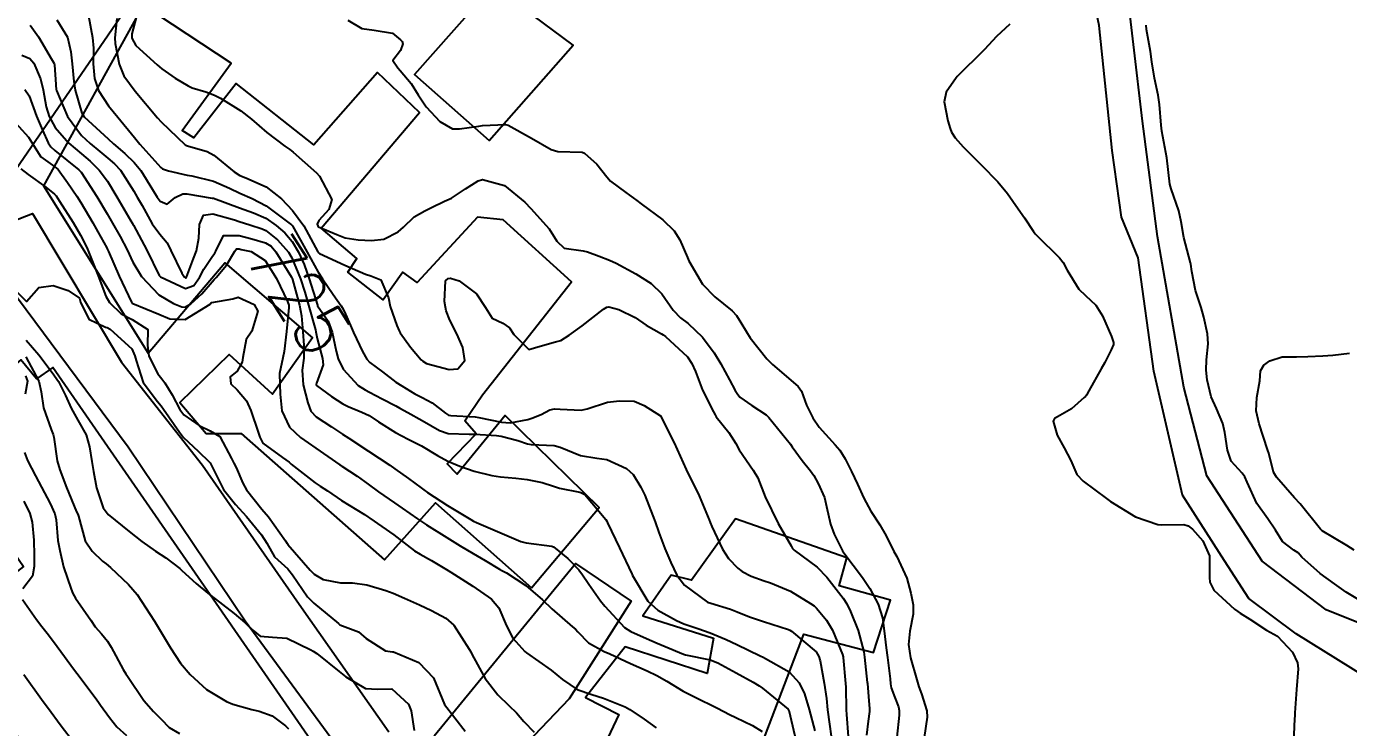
# Model space of a CAD drawing. Header units: metres. Extents: x 318500 to 325275, y 7408834 to 7428799.
# Drawn here: x 321413.4 to 321513.3, y 7415376.8 to 7415429.7 of the extents above; entities that cross this region are included whole.
import ezdxf
from ezdxf.enums import TextEntityAlignment as Align

# ---------------------------------------------------------------- set-up
doc = ezdxf.new("R2010")
doc.units = ezdxf.units.M
doc.header["$MEASUREMENT"] = 0
for name, color, linetype in [('Cotas', 45, 'Continuous'), ('Curvas de Nivel 1m', 11, 'Continuous'), ('Curvas de Nivel 5m', 15, 'Continuous'), ('Divisas', 45, 'Continuous'), ('Edificações', 30, 'Continuous'), ('Hidrografia', 140, 'Continuous'), ('Linha Férrea', 20, 'Continuous'), ('Vias Primárias', 230, 'Continuous')]:
    doc.layers.add(name, color=color, linetype=linetype)
doc.styles.add('Style-STANDARD', font='STANDARD.shx')

msp = doc.modelspace()

# ---------------------------------------------------------------- linework, layer by layer
at = {"layer": 'Curvas de Nivel 1m', "flags": 128}
for points, elevation in [([(321418.118, 7415430.481), (321418.438, 7415428.859), (321418.514, 7415428.042), (321418.491, 7415426.858), (321418.576, 7415425.764), (321418.885, 7415424.852), (321419.643, 7415423.695), (321420.351, 7415422.829), (321421.607, 7415421.3), (321422.015, 7415420.806), (321423.582, 7415419.034), (321423.723, 7415418.929), (321424.165, 7415418.781), (321425.576, 7415418.467), (321425.926, 7415418.404), (321427.569, 7415418.008), (321428.794, 7415417.485), (321429.556, 7415417.097), (321430.492, 7415416.696), (321431.542, 7415416.148), (321433.466, 7415414.706), (321433.52, 7415414.661), (321433.543, 7415414.627), (321434.654, 7415412.638), (321435.478, 7415411.14), (321435.815, 7415410.625), (321436.615, 7415409.45), (321437.223, 7415408.603), (321437.303, 7415408.467), (321437.436, 7415408.189), (321437.936, 7415407.103), (321438.144, 7415406.589), (321438.826, 7415405.151), (321439.159, 7415404.573), (321439.386, 7415404.321), (321440.333, 7415403.603), (321441.364, 7415402.837), (321441.795, 7415402.543), (321442.781, 7415401.956), (321443.352, 7415401.675), (321444.107, 7415401.268), (321445.098, 7415400.494), (321445.338, 7415400.353), (321445.503, 7415400.322), (321447.336, 7415400.212), (321447.628, 7415400.173), (321449.331, 7415399.814), (321449.999, 7415399.761), (321451.334, 7415400.026), (321451.63, 7415400.113), (321452.322, 7415400.4), (321452.983, 7415400.754), (321453.344, 7415400.824), (321453.765, 7415400.804), (321455.344, 7415400.727), (321455.818, 7415400.826), (321457.35, 7415401.318), (321458.247, 7415401.425), (321459.351, 7415401.388), (321460.128, 7415401.078), (321461.34, 7415400.28), (321462.381, 7415398.264), (321463.28, 7415396.25), (321464.281, 7415394.24), (321465.034, 7415392.431), (321465.105, 7415392.231), (321465.226, 7415391.931), (321466.032, 7415390.218), (321466.499, 7415389.517), (321467.186, 7415388.788), (321467.521, 7415388.531), (321468.198, 7415388.185), (321469.175, 7415387.837), (321469.662, 7415387.675), (321471.164, 7415387.055), (321472.695, 7415386.127), (321472.964, 7415385.938), (321473.146, 7415385.761), (321473.884, 7415384.856), (321474.346, 7415384.102), (321475.103, 7415382.259), (321475.144, 7415382.09), (321475.155, 7415382.034), (321475.334, 7415380.087), (321475.348, 7415379.807), (321475.379, 7415378.087), (321475.396, 7415377.736), (321475.537, 7415376.085)], 724), ([(321420.267, 7415430.297), (321420.11, 7415428.834), (321420.144, 7415428.393), (321420.452, 7415426.828), (321420.802, 7415425.954), (321421.66, 7415424.81), (321423.35, 7415422.793), (321423.625, 7415422.489), (321425.445, 7415420.762), (321425.532, 7415420.694), (321425.599, 7415420.667), (321427.101, 7415420.243), (321427.593, 7415419.982), (321429.127, 7415418.715), (321429.576, 7415418.432), (321430.028, 7415418.248), (321431.564, 7415417.582), (321432.705, 7415416.663), (321433.537, 7415415.802), (321434.398, 7415414.641), (321435.452, 7415412.679), (321435.476, 7415412.63), (321435.499, 7415412.596), (321435.583, 7415412.544), (321437.486, 7415411.66), (321439.072, 7415410.98), (321439.474, 7415410.851), (321440.211, 7415410.563), (321440.808, 7415409.198), (321440.921, 7415408.555), (321441.425, 7415407.099), (321441.595, 7415406.72), (321441.684, 7415406.546), (321442.453, 7415405.486), (321443.27, 7415404.522), (321443.388, 7415404.413), (321443.661, 7415404.241), (321445.379, 7415403.78), (321446.029, 7415403.835), (321446.563, 7415404.478), (321446.427, 7415405.458), (321445.97, 7415406.485), (321445.43, 7415407.523), (321445.167, 7415408.224), (321445.101, 7415408.495), (321445.021, 7415408.921), (321445.107, 7415410.495), (321445.317, 7415410.648), (321445.473, 7415410.674), (321446.128, 7415410.483), (321447.455, 7415409.499), (321448.117, 7415408.46), (321448.633, 7415407.653), (321449.428, 7415407.288), (321449.933, 7415406.941), (321450.273, 7415406.427), (321451.403, 7415405.287), (321452.264, 7415405.545), (321453.412, 7415405.881), (321453.814, 7415405.984), (321454.46, 7415406.374), (321455.427, 7415407.08), (321457.056, 7415408.336), (321457.287, 7415408.487), (321457.443, 7415408.51), (321458.204, 7415408.322), (321459.434, 7415407.713), (321460.26, 7415407.13), (321461.422, 7415406.479), (321461.549, 7415406.406), (321461.729, 7415406.275), (321463.397, 7415404.741), (321463.731, 7415404.247), (321463.991, 7415403.633), (321464.522, 7415402.238), (321465.344, 7415400.586), (321465.475, 7415400.362), (321465.568, 7415400.227), (321466.513, 7415399.022), (321467.049, 7415398.204), (321467.303, 7415397.725), (321468.357, 7415396.184), (321468.711, 7415395.615), (321469.26, 7415394.17), (321470.252, 7415392.16), (321471.213, 7415390.484), (321471.334, 7415390.271), (321471.453, 7415390.146), (321473.191, 7415388.858), (321473.913, 7415388.109), (321475.157, 7415386.525), (321475.435, 7415386.087), (321475.715, 7415385.514), (321476.283, 7415384.078), (321476.704, 7415382.476), (321476.765, 7415382.073), (321476.98, 7415380.162), (321476.987, 7415380.071), (321477.06, 7415379.088), (321477.145, 7415378.163), (321477.152, 7415378.068), (321477.153, 7415377.964), (321477.037, 7415377.23), (321476.909, 7415376.184)], 723), ([(321421.733, 7415430.367), (321421.39, 7415429.139), (321421.399, 7415428.815), (321421.702, 7415428.258), (321423.309, 7415426.794), (321423.677, 7415426.493), (321424.687, 7415425.792), (321425.664, 7415425.194), (321425.966, 7415425.058), (321426.995, 7415424.74), (321427.657, 7415424.507), (321428.1, 7415424.279), (321429.639, 7415423.325), (321430.453, 7415422.698), (321431.615, 7415421.679), (321432.958, 7415420.66), (321433.342, 7415420.399), (321433.595, 7415420.199), (321435.35, 7415418.632), (321435.576, 7415418.384), (321436.511, 7415416.616), (321436.283, 7415415.875), (321435.526, 7415415.043), (321435.396, 7415414.757), (321435.462, 7415414.631), (321435.519, 7415414.572), (321436.892, 7415413.987), (321437.511, 7415413.741), (321438.498, 7415413.574), (321439.51, 7415413.524), (321440.437, 7415413.634), (321441.516, 7415414.178), (321441.926, 7415414.544), (321442.74, 7415415.323), (321443.539, 7415415.78), (321444.041, 7415416.014), (321445.028, 7415416.498), (321445.394, 7415416.651), (321445.554, 7415416.728), (321446.611, 7415417.433), (321447.574, 7415418.041), (321447.906, 7415418.134), (321449.569, 7415417.687), (321451.088, 7415416.417), (321451.543, 7415415.939), (321452.932, 7415414.396), (321453.511, 7415413.473), (321454.076, 7415412.952), (321455.504, 7415412.748), (321455.824, 7415412.676), (321456.709, 7415412.342), (321457.496, 7415412.054), (321457.996, 7415411.821), (321459.48, 7415410.999), (321460.64, 7415410.292), (321461.458, 7415409.502), (321462.32, 7415408.267), (321462.866, 7415407.69), (321463.43, 7415407.264), (321464.536, 7415406.239), (321465.402, 7415405.059), (321465.905, 7415404.222), (321466.57, 7415403.014), (321466.999, 7415402.205), (321467.133, 7415401.978), (321467.355, 7415401.71), (321468.245, 7415401.083), (321469.342, 7415400.365), (321469.542, 7415400.168), (321470.522, 7415398.958), (321471.17, 7415398.151), (321471.307, 7415397.956), (321472.063, 7415396.91), (321472.69, 7415396.129), (321472.938, 7415395.778), (321473.276, 7415395.172), (321473.748, 7415394.113), (321473.907, 7415393.453), (321474.196, 7415392.106), (321474.479, 7415391.357), (321475.115, 7415390.091), (321475.208, 7415389.942), (321476.615, 7415388.076), (321477.168, 7415387.246), (321477.809, 7415386.06), (321478.129, 7415385.044), (321478.247, 7415384.053), (321478.392, 7415382.77), (321478.494, 7415382.049), (321478.696, 7415380.425), (321478.735, 7415380.045), (321478.79, 7415379.767), (321479.06, 7415379.026), (321479.335, 7415378.318), (321479.398, 7415378.035), (321479.39, 7415377.689), (321479.222, 7415376.037)], 722), ([(321413.723, 7415429.784), (321414.36, 7415428.91), (321415.305, 7415427.276), (321415.537, 7415426.892), (321415.57, 7415426.783), (321415.664, 7415425.312), (321415.692, 7415424.89), (321415.702, 7415424.847), (321416.542, 7415422.881), (321417.609, 7415421.463), (321418.252, 7415420.86), (321418.986, 7415420.241), (321419.589, 7415419.746), (321420.08, 7415419.327), (321420.535, 7415418.826), (321421.557, 7415417.252), (321421.817, 7415416.807), (321422.185, 7415416.159), (321422.949, 7415414.796), (321423.512, 7415414.001), (321424.064, 7415413.34), (321424.358, 7415412.777), (321425.172, 7415411.067), (321425.375, 7415410.761), (321425.469, 7415410.706), (321425.51, 7415410.719), (321425.533, 7415410.759), (321426.074, 7415412.169), (321426.291, 7415412.748), (321426.461, 7415413.697), (321426.519, 7415414.745), (321426.819, 7415415.452), (321427.532, 7415415.53), (321429.149, 7415415.09), (321429.524, 7415414.969), (321430.316, 7415414.698), (321431.243, 7415414.41), (321431.516, 7415414.282), (321432.422, 7415413.579), (321433.243, 7415412.654), (321433.494, 7415412.225), (321434.146, 7415410.643), (321434.476, 7415409.618), (321434.753, 7415408.637), (321435.282, 7415406.771), (321435.316, 7415406.631), (321435.413, 7415406.133), (321435.808, 7415404.624), (321435.87, 7415404.135), (321435.362, 7415402.759), (321435.328, 7415402.663), (321435.332, 7415402.63), (321435.359, 7415402.579), (321436.489, 7415401.751), (321437.346, 7415401.188), (321437.741, 7415400.991), (321438.787, 7415400.578), (321439.336, 7415400.321), (321440.051, 7415399.841), (321441.317, 7415399.034), (321442.293, 7415398.535), (321443.303, 7415398.028), (321444.508, 7415397.286), (321445.286, 7415396.861), (321446.183, 7415396.481), (321447.276, 7415396.115), (321448.612, 7415395.789), (321449.273, 7415395.693), (321450.421, 7415395.572), (321451.271, 7415395.472), (321452.4, 7415395.267), (321453.266, 7415394.976), (321453.71, 7415394.829), (321455.262, 7415394.518), (321455.391, 7415394.488), (321455.637, 7415394.354), (321457.232, 7415392.47), (321457.301, 7415392.329), (321457.356, 7415392.201), (321458.241, 7415390.32), (321459.181, 7415388.371), (321459.201, 7415388.331), (321459.211, 7415388.31), (321459.241, 7415388.247), (321460.398, 7415386.291), (321461.14, 7415385.608), (321462.554, 7415384.833), (321463.125, 7415384.585), (321464.165, 7415384.24), (321465.117, 7415383.919), (321466.312, 7415383.406), (321467.112, 7415383.024), (321468.876, 7415382.173), (321469.098, 7415382.063), (321469.295, 7415381.97), (321471.082, 7415380.967), (321471.834, 7415380.139), (321472.233, 7415379.304), (321472.576, 7415378.127), (321473.026, 7415376.508)], 726), ([(321437.734, 7415430.172), (321438.775, 7415429.533), (321439.723, 7415429.404), (321441.105, 7415429.171), (321441.712, 7415428.686), (321441.833, 7415428.548), (321441.88, 7415428.375), (321441.7, 7415427.883), (321441.116, 7415427.128), (321441.508, 7415426.552), (321441.678, 7415426.357), (321442.503, 7415425.372), (321443.027, 7415424.529), (321443.646, 7415423.619), (321444.665, 7415422.504), (321445.622, 7415421.967), (321446.155, 7415421.951), (321447.625, 7415422.166), (321447.892, 7415422.2), (321449.628, 7415422.274), (321449.832, 7415422.232), (321451.613, 7415421.255), (321453.093, 7415420.395), (321453.598, 7415420.235), (321455.428, 7415420.192), (321455.598, 7415420.133), (321456.536, 7415419.293), (321457.3, 7415418.334), (321457.575, 7415418.009), (321458.728, 7415417.153), (321459.554, 7415416.557), (321459.902, 7415416.305), (321461.532, 7415415.08), (321462.374, 7415414.267), (321462.822, 7415413.569), (321463.384, 7415412.252), (321463.496, 7415411.998), (321464.527, 7415410.239), (321465.456, 7415409.267), (321466.768, 7415408.21), (321467.091, 7415407.86), (321467.431, 7415407.332), (321467.86, 7415406.629), (321468.134, 7415406.189), (321469.396, 7415404.592), (321469.817, 7415404.166), (321471.377, 7415402.829), (321471.743, 7415402.514), (321471.998, 7415402.141), (321472.39, 7415401.099), (321472.855, 7415400.127), (321473.33, 7415399.432), (321474.556, 7415398.101), (321474.899, 7415397.69), (321475.3, 7415397.042), (321475.792, 7415396.085), (321476.228, 7415395.128), (321476.711, 7415394.075), (321477.245, 7415393.1), (321477.935, 7415392.059), (321478.4, 7415391.231), (321478.994, 7415390.043), (321479.204, 7415389.67), (321479.967, 7415388.028), (321480.277, 7415386.909), (321480.45, 7415386.021), (321480.436, 7415385.314), (321480.188, 7415384.024), (321480.103, 7415383.037), (321480.25, 7415382.023), (321480.725, 7415380.366), (321480.825, 7415380.014), (321480.879, 7415379.824), (321481.063, 7415379.298), (321481.472, 7415378.006), (321481.499, 7415377.55), (321481.284, 7415376.007)], 721), ([(321413.09, 7415427.528), (321413.685, 7415427.265), (321413.994, 7415426.915), (321414.505, 7415425.744), (321414.69, 7415424.905), (321414.928, 7415423.614), (321415.16, 7415422.897), (321415.618, 7415422.067), (321416.654, 7415420.879), (321417.592, 7415420.062), (321418.249, 7415419.523), (321418.937, 7415418.85), (321419.567, 7415418.001), (321420.281, 7415416.829), (321421.333, 7415415.002), (321421.444, 7415414.811), (321421.471, 7415414.762), (321421.519, 7415414.677), (321422.534, 7415412.8), (321423.471, 7415410.889), (321423.567, 7415410.789), (321425.457, 7415409.914), (321426.085, 7415410.126), (321426.515, 7415410.744), (321426.844, 7415411.375), (321427.494, 7415412.345), (321427.666, 7415412.56), (321427.738, 7415412.728), (321428.335, 7415413.899), (321429.512, 7415413.911), (321430.47, 7415413.656), (321431.507, 7415413.359), (321431.927, 7415413.096), (321432.28, 7415412.668), (321433.472, 7415410.752), (321433.521, 7415410.649), (321433.542, 7415410.576), (321434.071, 7415408.644), (321434.229, 7415407.845), (321434.323, 7415406.641), (321434.411, 7415405.634), (321434.405, 7415404.64), (321434.279, 7415403.739), (321434.342, 7415402.64), (321434.713, 7415401.27), (321434.939, 7415400.634), (321435.334, 7415400.225), (321436.482, 7415399.453), (321437.315, 7415398.904), (321437.796, 7415398.593), (321439.296, 7415397.613), (321440.902, 7415396.554), (321441.277, 7415396.295), (321442.301, 7415395.566), (321443.263, 7415394.863), (321443.46, 7415394.715), (321443.741, 7415394.513), (321445.245, 7415393.514), (321447.011, 7415392.472), (321447.228, 7415392.35), (321447.453, 7415392.241), (321449.216, 7415391.483), (321450.809, 7415390.813), (321451.204, 7415390.696), (321453.145, 7415390.446), (321453.201, 7415390.428), (321453.269, 7415390.389), (321454.341, 7415389.522), (321455.183, 7415388.657), (321455.317, 7415388.493), (321455.416, 7415388.356), (321455.944, 7415387.572), (321456.815, 7415386.335), (321457.144, 7415385.913), (321458.628, 7415384.315), (321459.117, 7415384.001), (321460.298, 7415383.478), (321461.108, 7415383.124), (321461.702, 7415382.867), (321463.1, 7415382.295), (321463.242, 7415382.249), (321465.094, 7415381.862), (321465.678, 7415381.635), (321467.08, 7415380.895), (321468.35, 7415380.181), (321468.801, 7415379.908), (321469.066, 7415379.721), (321470.997, 7415378.151), (321471.049, 7415378.065), (321471.494, 7415376.143)], 727), ([(321413.324, 7415424.925), (321413.653, 7415424.447), (321414.207, 7415422.911), (321414.65, 7415421.869), (321415.092, 7415420.898), (321415.294, 7415420.591), (321415.594, 7415420.33), (321417.41, 7415418.872), (321417.577, 7415418.682), (321418.746, 7415416.852), (321419.531, 7415415.543), (321419.94, 7415414.834), (321420.51, 7415413.825), (321421.049, 7415412.817), (321421.486, 7415411.889), (321422.131, 7415410.803), (321423.45, 7415409.436), (321424.548, 7415408.773), (321425.187, 7415408.513), (321425.437, 7415408.502), (321425.865, 7415408.754), (321426.684, 7415409.509), (321427.465, 7415410.406), (321427.621, 7415410.575), (321427.774, 7415410.727), (321428.546, 7415411.657), (321429.187, 7415412.713), (321429.322, 7415412.892), (321429.502, 7415412.893), (321429.653, 7415412.859), (321430.412, 7415412.696), (321431.49, 7415412.02), (321432.341, 7415410.667), (321433.17, 7415408.928), (321433.259, 7415408.653), (321433.26, 7415408.474), (321433.098, 7415406.655), (321432.916, 7415405.138), (321432.803, 7415404.659), (321432.558, 7415403.477), (321432.594, 7415402.661), (321432.62, 7415401.929), (321432.735, 7415400.659), (321433.322, 7415399.423), (321434.155, 7415398.642), (321435.298, 7415397.852), (321437.13, 7415396.602), (321437.217, 7415396.539), (321437.279, 7415396.502), (321438.423, 7415395.734), (321439.266, 7415395.125), (321440.044, 7415394.562), (321441.248, 7415393.722), (321442.98, 7415392.524), (321443.228, 7415392.356), (321443.664, 7415392.073), (321445.209, 7415391.095), (321446.21, 7415390.48), (321447.194, 7415389.907), (321448.109, 7415389.376), (321449.183, 7415388.726), (321449.369, 7415388.624), (321449.722, 7415388.432), (321451.166, 7415387.487), (321452.433, 7415386.397), (321453.14, 7415385.71), (321454.7, 7415384.366), (321454.934, 7415384.179), (321455.116, 7415383.976), (321455.92, 7415383.16), (321457.102, 7415382.509), (321457.518, 7415382.326), (321459.089, 7415381.587), (321460.339, 7415381.033), (321461.076, 7415380.685), (321461.818, 7415380.269), (321463.059, 7415379.505), (321464.515, 7415378.768), (321465.045, 7415378.534), (321465.248, 7415378.432), (321465.647, 7415378.221), (321466.574, 7415377.738), (321467.04, 7415377.515), (321468.31, 7415376.901), (321469.024, 7415376.46)], 728), ([(321412.123, 7415422.943), (321413.606, 7415421.33), (321413.835, 7415420.916), (321414.527, 7415419.844), (321415.582, 7415419.084), (321415.825, 7415418.888), (321416.544, 7415417.901), (321417.237, 7415416.873), (321417.543, 7415416.399), (321418.464, 7415414.856), (321418.84, 7415414.177), (321419.501, 7415412.973), (321419.549, 7415412.888), (321419.573, 7415412.839), (321419.637, 7415412.699), (321420.448, 7415410.825), (321421.368, 7415408.884), (321421.408, 7415408.81), (321421.424, 7415408.794), (321421.44, 7415408.785), (321421.476, 7415408.773), (321423.432, 7415407.976), (321424.271, 7415407.62), (321425.428, 7415407.556), (321427.311, 7415408.732), (321427.378, 7415408.794), (321427.442, 7415408.835), (321429.042, 7415409.118), (321429.448, 7415409.239), (321430.659, 7415408.692), (321430.934, 7415408.186), (321430.463, 7415406.694), (321430.049, 7415406.062), (321429.778, 7415404.704), (321429.745, 7415404.344), (321429.374, 7415403.671), (321428.842, 7415403.241), (321428.879, 7415402.715), (321429.355, 7415402.243), (321430.065, 7415401.417), (321430.402, 7415400.694), (321430.956, 7415399.045), (321431.081, 7415398.683), (321431.303, 7415398.222), (321432.793, 7415397.152), (321433.282, 7415396.785), (321433.45, 7415396.648), (321435.266, 7415395.24), (321435.627, 7415394.988), (321436.178, 7415394.616), (321437.249, 7415393.899), (321438.972, 7415392.836), (321439.231, 7415392.669), (321439.377, 7415392.569), (321441.211, 7415391.305), (321442.209, 7415390.535), (321442.762, 7415390.093), (321443.193, 7415389.846), (321444.054, 7415389.373), (321445.182, 7415388.699), (321445.516, 7415388.487), (321447.164, 7415387.421), (321448.586, 7415386.448), (321449.14, 7415385.799), (321449.715, 7415384.431), (321450.19, 7415383.503), (321451.101, 7415382.506), (321451.229, 7415382.409), (321453.08, 7415381.08), (321453.956, 7415380.377), (321455.059, 7415379.636), (321456.155, 7415379.242), (321457.05, 7415378.981), (321458.681, 7415378.314), (321459.038, 7415378.119), (321460.117, 7415377.38), (321461.025, 7415376.738)], 729), ([(321411.469, 7415410.858), (321413.44, 7415408.92), (321414.378, 7415409.985), (321415.458, 7415410.118), (321416.584, 7415409.748), (321417.445, 7415409.178), (321417.534, 7415408.869), (321418.164, 7415407.596), (321419.422, 7415406.997), (321419.538, 7415406.955), (321419.769, 7415406.835), (321421.398, 7415405.337), (321421.638, 7415404.808), (321421.73, 7415404.461), (321422.248, 7415402.801), (321423.346, 7415401.379), (321423.613, 7415401.056), (321423.802, 7415400.783), (321425.012, 7415399.067), (321425.222, 7415398.761), (321425.308, 7415398.656), (321426.404, 7415397.632), (321427.281, 7415396.791), (321427.325, 7415396.73), (321427.363, 7415396.645), (321428.329, 7415394.719), (321429.243, 7415393.592), (321430.056, 7415392.698), (321431.21, 7415391.314), (321431.605, 7415390.674), (321432.177, 7415389.653), (321433.181, 7415388.737), (321433.271, 7415388.649), (321433.535, 7415388.286), (321434.689, 7415386.635), (321435.143, 7415386.153), (321437.01, 7415384.602), (321437.069, 7415384.55), (321437.119, 7415384.522), (321438.521, 7415383.986), (321439.109, 7415383.489), (321440.565, 7415382.555), (321441.099, 7415382.479), (321441.183, 7415382.464), (321443.087, 7415381.662), (321444.209, 7415380.503), (321445.04, 7415378.49), (321446.583, 7415376.474)], 731), ([(321413.406, 7415405.993), (321414.364, 7415404.905), (321415.37, 7415403.572), (321415.853, 7415402.885), (321416.402, 7415401.827), (321416.812, 7415400.875), (321417.326, 7415399.961), (321417.939, 7415398.861), (321418.212, 7415397.941), (321418.392, 7415396.853), (321418.508, 7415396.087), (321418.739, 7415394.848), (321419.238, 7415393.353), (321419.616, 7415392.834), (321421.211, 7415391.57), (321422.162, 7415390.8), (321423.193, 7415390.062), (321423.976, 7415389.566), (321425.019, 7415388.762), (321425.178, 7415388.617), (321426.264, 7415387.644), (321427.152, 7415386.894), (321427.361, 7415386.728), (321429.13, 7415385.364), (321429.948, 7415384.698), (321430.541, 7415384.116), (321431.11, 7415383.665), (321432.02, 7415383.577), (321433.109, 7415383.503), (321434.927, 7415382.632), (321435.099, 7415382.535), (321435.37, 7415382.352), (321437.076, 7415380.989), (321437.564, 7415380.593), (321439.057, 7415379.697), (321439.96, 7415379.657), (321441.057, 7415379.673), (321442.3, 7415378.531), (321442.516, 7415378.009), (321442.728, 7415376.524)], 732), ([(321413.387, 7415404.739), (321414.369, 7415402.905), (321414.539, 7415402.09), (321414.718, 7415400.899), (321415.316, 7415399.261), (321415.463, 7415398.888), (321415.518, 7415398.676), (321415.768, 7415396.885), (321415.952, 7415396.204), (321416.468, 7415394.878), (321417.233, 7415393.051), (321417.317, 7415392.869), (321417.372, 7415392.723), (321417.871, 7415390.86), (321418.407, 7415390.067), (321419.185, 7415389.329), (321419.455, 7415389.108), (321419.799, 7415388.831), (321421.161, 7415387.562), (321421.812, 7415386.803), (321423.12, 7415384.79), (321423.869, 7415383.54), (321424.329, 7415382.772), (321425.083, 7415381.618), (321425.808, 7415380.749), (321427.053, 7415379.627), (321428.544, 7415378.715), (321429.038, 7415378.534), (321430.475, 7415378.129), (321431.033, 7415377.996), (321432, 7415377.636), (321433.022, 7415376.892), (321433.246, 7415376.648)], 733), ([(321513.775, 7415390.141), (321513.219, 7415390.508), (321511.357, 7415391.609), (321511.232, 7415391.732), (321509.687, 7415393.634), (321509.267, 7415394.103), (321507.888, 7415395.661), (321507.679, 7415396.049), (321507.308, 7415397.477), (321507.255, 7415397.671), (321507.229, 7415397.753), (321506.599, 7415399.677), (321506.356, 7415400.679), (321506.404, 7415401.68), (321506.645, 7415402.94), (321506.688, 7415403.681), (321506.947, 7415404.127), (321507.402, 7415404.451), (321508.326, 7415404.737), (321509.407, 7415404.747), (321510.269, 7415404.77), (321511.408, 7415404.817), (321512.153, 7415404.865), (321513.411, 7415405.01)], 721), ([(321413.366, 7415403.316), (321413.521, 7415402.918), (321413.35, 7415401.93)], 734), ([(321413.289, 7415397.53), (321413.523, 7415396.916), (321414.125, 7415395.763), (321414.585, 7415394.9), (321415.242, 7415393.678), (321415.59, 7415392.886), (321415.676, 7415392.433), (321415.82, 7415390.884), (321415.952, 7415390.123), (321416.247, 7415388.879), (321416.815, 7415387.214), (321416.955, 7415386.872), (321417.145, 7415386.536), (321418.294, 7415384.852), (321418.639, 7415384.371), (321419.11, 7415383.821), (321419.553, 7415383.282), (321419.832, 7415382.829), (321420.751, 7415381.139), (321420.948, 7415380.812), (321421.067, 7415380.63), (321422.318, 7415378.797), (321423.032, 7415377.971), (321423.622, 7415377.377), (321424.233, 7415376.772), (321425.013, 7415376.3)], 734), ([(321413.232, 7415380.753), (321414.587, 7415378.897), (321414.777, 7415378.633), (321415.034, 7415378.285), (321416.072, 7415376.879), (321417.002, 7415375.686)], 736)]:
    msp.add_lwpolyline(points, dxfattribs=dict(at, elevation=elevation))
at = {"layer": 'Curvas de Nivel 5m', "flags": 128}
for points, elevation in [([(321415.73, 7415430.194), (321416.545, 7415428.882), (321416.794, 7415427.779), (321416.883, 7415426.878), (321417.018, 7415425.525), (321417.116, 7415424.875), (321417.634, 7415423.151), (321417.805, 7415422.867), (321419.605, 7415421.196), (321420.019, 7415420.834), (321420.873, 7415420.101), (321421.586, 7415419.419), (321422.084, 7415418.805), (321422.968, 7415417.387), (321423.309, 7415416.792), (321423.546, 7415416.493), (321424.063, 7415416.262), (321424.676, 7415416.773), (321425.265, 7415417.054), (321425.554, 7415417.051), (321427.468, 7415416.731), (321427.55, 7415416.716), (321427.566, 7415416.714), (321429.539, 7415415.988), (321430.607, 7415415.621), (321431.528, 7415415.211), (321432.32, 7415414.668), (321432.964, 7415414.108), (321433.508, 7415413.463), (321433.995, 7415412.645), (321434.417, 7415411.709), (321434.814, 7415410.637), (321435.424, 7415408.647), (321435.426, 7415408.63), (321435.44, 7415408.602), (321436.237, 7415407.427), (321436.547, 7415406.613), (321436.832, 7415405.175), (321436.983, 7415404.606), (321437.378, 7415403.803), (321438.517, 7415402.583), (321439.024, 7415402.242), (321439.355, 7415402.076), (321440.331, 7415401.579), (321441.345, 7415401.042), (321441.662, 7415400.864), (321442.246, 7415400.536), (321443.331, 7415399.928), (321444.647, 7415399.173), (321445.317, 7415398.945), (321446.895, 7415398.895), (321447.316, 7415398.897), (321448.957, 7415398.804), (321449.315, 7415398.75), (321450.561, 7415398.421), (321451.307, 7415398.18), (321451.586, 7415398.127), (321453.305, 7415398.052), (321453.767, 7415397.919), (321455.294, 7415397.296), (321456.544, 7415397.089), (321457.29, 7415396.994), (321458.794, 7415396.315), (321459.276, 7415395.864), (321459.876, 7415394.911), (321460.175, 7415394.296), (321460.783, 7415392.74), (321460.944, 7415392.284), (321461.218, 7415391.481), (321461.686, 7415390.273), (321462.142, 7415389.218), (321462.594, 7415388.259), (321463.169, 7415387.511), (321464.894, 7415386.233), (321465.149, 7415386.135), (321466.63, 7415385.695), (321467.143, 7415385.492), (321468.069, 7415385.115), (321469.136, 7415384.763), (321471.031, 7415384.151), (321471.129, 7415384.105), (321471.249, 7415384.028), (321473.105, 7415382.477), (321473.328, 7415382.117), (321473.411, 7415381.8), (321473.709, 7415380.11), (321473.893, 7415378.942), (321473.981, 7415378.106), (321474.124, 7415377.013), (321474.248, 7415376.102)], 725), ([(321487.739, 7415429.871), (321486.747, 7415428.927), (321485.835, 7415427.959), (321485.776, 7415427.892), (321485.709, 7415427.832), (321483.833, 7415425.988), (321483.765, 7415425.913), (321483.687, 7415425.813), (321482.947, 7415424.725), (321482.775, 7415424.003), (321483.07, 7415422.567), (321483.236, 7415421.996), (321483.344, 7415421.711), (321483.623, 7415421.275), (321484.226, 7415420.591), (321484.84, 7415419.972), (321485.599, 7415419.223), (321486.842, 7415417.947), (321487.567, 7415417.068), (321488.383, 7415415.928), (321488.855, 7415415.233), (321489.533, 7415414.219), (321489.663, 7415414.04), (321489.784, 7415413.906), (321491.505, 7415412.213), (321491.767, 7415411.877), (321492.089, 7415411.276), (321492.962, 7415409.865), (321493.465, 7415409.384), (321494.255, 7415408.645), (321494.761, 7415407.84), (321495.427, 7415406.269), (321495.574, 7415405.828), (321495.577, 7415405.668), (321495.412, 7415405.276), (321494.922, 7415404.31), (321494.649, 7415403.837), (321493.712, 7415402.185), (321493.549, 7415401.848), (321493.467, 7415401.751), (321493.367, 7415401.663), (321492.399, 7415400.819), (321491.345, 7415400.225), (321491.128, 7415400.098), (321491.024, 7415399.885), (321491.324, 7415398.833), (321491.859, 7415397.872), (321492.347, 7415396.91), (321492.813, 7415395.857), (321493.282, 7415395.349), (321495.046, 7415394.049), (321495.261, 7415393.893), (321495.345, 7415393.829), (321497.243, 7415392.675), (321498.922, 7415392.087), (321499.234, 7415392.057), (321500.891, 7415392.097), (321501.234, 7415391.996), (321501.545, 7415391.745), (321502.331, 7415390.843), (321502.839, 7415389.726), (321502.83, 7415388.081), (321502.856, 7415387.725), (321503.171, 7415387.136), (321504.727, 7415385.696), (321504.97, 7415385.514), (321505.147, 7415385.398), (321505.878, 7415384.947), (321507.134, 7415384.108), (321507.419, 7415383.951), (321507.971, 7415383.657), (321509.112, 7415382.44), (321509.475, 7415381.634), (321509.527, 7415381.2), (321509.415, 7415379.635), (321509.295, 7415377.879), (321509.276, 7415377.637), (321509.263, 7415377.42), (321509.175, 7415375.638)], 720), ([(321514.665, 7415386.06), (321513.171, 7415386.988), (321512.273, 7415387.599), (321511.192, 7415388.395), (321509.826, 7415389.631), (321509.529, 7415389.951), (321509.215, 7415390.158), (321508.365, 7415390.797), (321507.825, 7415391.661), (321507.243, 7415392.524), (321506.416, 7415393.678), (321505.694, 7415395.276), (321505.518, 7415395.688), (321505.293, 7415395.968), (321504.478, 7415396.878), (321504.203, 7415397.707), (321504.005, 7415399.035), (321503.846, 7415399.712), (321503.357, 7415400.838), (321502.954, 7415401.726), (321502.651, 7415402.999), (321502.591, 7415403.732), (321502.614, 7415404.52), (321502.734, 7415405.73), (321502.676, 7415406.486), (321502.406, 7415407.736), (321502.199, 7415408.48), (321501.788, 7415409.745), (321501.491, 7415411.181), (321501.424, 7415411.751), (321501.402, 7415411.851), (321500.904, 7415413.759), (321500.705, 7415414.926), (321500.515, 7415415.766), (321499.929, 7415417.42), (321499.836, 7415417.776), (321499.61, 7415419.78), (321499.246, 7415421.784), (321499.195, 7415422.226), (321499.069, 7415423.786), (321498.947, 7415424.511), (321498.684, 7415425.79), (321498.489, 7415427.005), (321498.376, 7415427.793), (321498.068, 7415429.463), (321498.04, 7415429.797)], 720), ([(321413.003, 7415418.929), (321413.574, 7415418.52), (321414.9, 7415417.559), (321415.552, 7415417.035), (321415.673, 7415416.889), (321415.937, 7415416.493), (321416.957, 7415414.876), (321417.511, 7415413.929), (321417.878, 7415413.239), (321418.057, 7415412.862), (321418.462, 7415411.878), (321418.855, 7415410.849), (321419.447, 7415409.325), (321419.715, 7415408.836), (321420.59, 7415407.981), (321421.427, 7415407.554), (321422.604, 7415406.798), (321422.577, 7415405.623), (321422.68, 7415404.797), (321423.37, 7415403.453), (321423.657, 7415403.078), (321423.886, 7415402.782), (321424.462, 7415401.885), (321425.033, 7415400.765), (321425.334, 7415400.365), (321426.493, 7415399.572), (321427.317, 7415399.166), (321428.057, 7415398.723), (321428.927, 7415397.072), (321429.111, 7415396.712), (321429.277, 7415396.39), (321429.782, 7415395.219), (321430.071, 7415394.698), (321431.238, 7415393.243), (321431.719, 7415392.673), (321433.013, 7415390.843), (321433.147, 7415390.651), (321433.17, 7415390.621), (321433.199, 7415390.585), (321434.868, 7415388.633), (321435.175, 7415388.329), (321435.856, 7415387.933), (321437.166, 7415387.688), (321438.081, 7415387.671), (321439.164, 7415387.532), (321440.604, 7415387.11), (321441.155, 7415386.911), (321442.007, 7415386.537), (321443.142, 7415386.016), (321444.048, 7415385.594), (321445.128, 7415385.005), (321445.732, 7415384.484), (321446.892, 7415382.682), (321447.013, 7415382.471), (321447.097, 7415382.296), (321448.102, 7415380.455), (321449.052, 7415379.234), (321449.894, 7415378.427), (321450.482, 7415377.866), (321451.028, 7415377.217), (321451.809, 7415376.402)], 730), ([(321413.244, 7415393.86), (321413.702, 7415392.913), (321413.87, 7415392.261), (321413.998, 7415390.908), (321414.017, 7415389.737), (321414.017, 7415388.907), (321413.89, 7415388.188), (321413.154, 7415387.219)], 735), ([(321413.143, 7415386.434), (321414.188, 7415384.904), (321414.607, 7415384.39), (321415.109, 7415383.767), (321415.765, 7415382.883), (321417.073, 7415381.095), (321417.237, 7415380.867), (321417.792, 7415380.126), (321418.748, 7415378.844), (321418.872, 7415378.676), (321419.036, 7415378.45), (321419.714, 7415377.517), (321420.27, 7415376.821), (321421.01, 7415376.154)], 735)]:
    msp.add_lwpolyline(points, dxfattribs=dict(at, elevation=elevation))
at = {"layer": 'Divisas'}
msp.add_lwpolyline([(321450.898, 7415494.308), (321444.644, 7415475.638), (321438.778, 7415464.855), (321433.567, 7415457.172), (321435.757, 7415455.686), (321421.643, 7415432.034), (321409.707, 7415414.65), (321409.515, 7415413.531), (321403.832, 7415405.604), (321387.836, 7415387.827), (321368.589, 7415367.934), (321352.251, 7415354.067), (321353.239, 7415352.903), (321330.358, 7415337.524), (321313.473, 7415322.921), (321299.764, 7415313.806), (321291.663, 7415307.059), (321276.023, 7415295.027)], dxfattribs=at)
at = {"layer": 'Edificações'}
for points in [[(321448.7, 7415432.779), (321442.768, 7415426.048), (321448.401, 7415421.083), (321454.743, 7415428.279)], [(321451.595, 7415387.313), (321456.711, 7415393.375), (321449.601, 7415400.303), (321445.999, 7415395.897), (321445.219, 7415396.676), (321447.43, 7415398.928), (321446.563, 7415399.924), (321447.907, 7415401.872), (321454.625, 7415410.415), (321449.466, 7415415.092), (321447.514, 7415415.286), (321442.961, 7415410.35), (321441.878, 7415411.129), (321440.404, 7415409.051), (321437.716, 7415411.129), (321438.409, 7415412.169), (321435.717, 7415414.468), (321443.135, 7415423.187), (321439.97, 7415426.218), (321435.152, 7415420.752), (321429.299, 7415425.385), (321426.081, 7415421.272), (321425.214, 7415421.835), (321428.901, 7415426.922), (321422.258, 7415431.296), (321414.728, 7415417.664), (321422.631, 7415405.03), (321428.434, 7415411.832), (321435.065, 7415406.171), (321432.038, 7415401.933), (321428.764, 7415404.929), (321425.022, 7415401.301), (321427.03, 7415398.965), (321429.675, 7415398.948), (321440.495, 7415389.429), (321444.347, 7415393.716)], [(321417.685, 7415352.772), (321419.998, 7415354.705), (321422.041, 7415352.718), (321427.312, 7415360.196), (321425.43, 7415362.354), (321430.438, 7415365.956), (321435.439, 7415369.608), (321435.009, 7415371.112), (321436.945, 7415372.884), (321415.424, 7415403.931), (321414.188, 7415403.072), (321413.005, 7415404.522), (321410.477, 7415402.373), (321411.23, 7415400.708), (321409.133, 7415399.742), (321407.251, 7415402.159), (321405.251, 7415400.495), (321413.219, 7415388.922), (321407.035, 7415384.142), (321416.825, 7415370.426), (321408.915, 7415364.88)]]:
    msp.add_lwpolyline(points, close=True, dxfattribs=at)
msp.add_lwpolyline([(321468.323, 7415373.712), (321472.185, 7415383.809), (321477.447, 7415382.427), (321478.742, 7415386.386), (321474.858, 7415387.468), (321475.443, 7415389.565), (321475.443, 7415389.565), (321467.008, 7415392.516), (321463.693, 7415387.875), (321462.153, 7415388.253), (321460.029, 7415385.196), (321465.358, 7415383.506), (321464.878, 7415380.825), (321458.691, 7415382.843), (321455.685, 7415379.034), (321458.206, 7415377.738), (321456.944, 7415375.065)], dxfattribs=at)
at = {"layer": 'Hidrografia'}
for points in [[(321515.583, 7415379.979), (321509.392, 7415383.828), (321505.802, 7415386.503), (321503.98, 7415389.344), (321500.807, 7415394.296), (321498.638, 7415403.658), (321497.447, 7415412.212), (321496.188, 7415415.286), (321495.489, 7415420.316), (321494.509, 7415429.766), (321492.128, 7415440.907), (321490.45, 7415447.265), (321486.462, 7415458.333), (321484.292, 7415467.023), (321481.704, 7415473.032), (321480.724, 7415481.695), (321474.777, 7415492.206), (321469.741, 7415500), (321467.396, 7415501.832), (321461.545, 7415504.295), (321457.048, 7415505.116), (321452.908, 7415505.247)], [(321518.723, 7415382.792), (321511.656, 7415385.642), (321506.809, 7415389.307), (321502.63, 7415395.752), (321500.909, 7415402.448), (321498.909, 7415413.833), (321497.776, 7415422.538), (321496.417, 7415434.147), (321496.553, 7415439.803), (321492.473, 7415450.466), (321489.936, 7415458.339), (321488.846, 7415463.032), (321485.856, 7415469.004), (321484.543, 7415474.071), (321482.134, 7415482.204), (321480.322, 7415487.724), (321475.018, 7415496.715), (321472.753, 7415500)]]:
    msp.add_lwpolyline(points, dxfattribs=at)
at = {"layer": 'Linha Férrea'}
for points in [[(321798.977, 7416497.536), (321750.599, 7416346.471), (321714.585, 7416233.702, -0.00337), (321686.791, 7416141.753, -0.016343), (321644.521, 7416022.174), (321593.154, 7415895.005), (321566.159, 7415829.006), (321499.473, 7415659.974), (321478.309, 7415606.627, -0.011032), (321468.493, 7415582.403, -0.032105), (321431.572, 7415506.426, -0.070178), (321348.303, 7415399.171, -0.037465), (321276.001, 7415340.1), (321204.932, 7415290.006, 0.010464), (321181.808, 7415273.236, 0.025562), (321124.039, 7415226.537, 0.050883), (321044.532, 7415137.193, 0.026975), (320996.914, 7415059.892), (320959.848, 7414991.078)], [(320790.487, 7414769.154, 0.066549), (320858.601, 7414826.486, 0.071744), (320946.357, 7414945.112, -0.001019), (320986.5, 7415020.762), (321017.589, 7415076.939, -0.085141), (321132.031, 7415221.308, -0.027227), (321212.14, 7415282.871, 0.004692), (321306.83, 7415350.197, 0.102409), (321443.102, 7415506.847, 0.035266), (321491.354, 7415614.347, 0.015223), (321522.063, 7415693.461)], [(320223.393, 7414139.109, -0.076005), (320320.437, 7414311.999, -0.027328), (320414.072, 7414419.908, -0.009752), (320494.139, 7414502.312), (320539.581, 7414547.559, -0.011191), (320630.307, 7414631.794), (320756.595, 7414744.298), (320803.261, 7414786.663, 0.019521), (320844.172, 7414825.776, 0.046857), (320912.063, 7414907.564, 0.028693), (320959.442, 7414990.445), (320996.914, 7415059.892, -0.026975), (321044.532, 7415137.193, -0.050883), (321124.039, 7415226.537, -0.025562), (321181.808, 7415273.236, -0.010464), (321204.932, 7415290.006), (321276.001, 7415340.1, 0.037465), (321348.303, 7415399.171, 0.070178), (321431.572, 7415506.426, 0.032105), (321468.493, 7415582.403, 0.011032), (321478.309, 7415606.627)]]:
    msp.add_lwpolyline(points, format="xyb", dxfattribs=at)
at = {"layer": 'Vias Primárias'}
for points in [[(321109.374, 7414841.125, 0), (321121.447, 7414845.471, -0.165445)], [(321410.448, 7415414.231), (321413.906, 7415415.554), (321420.631, 7415404.339), (321426.745, 7415396.569), (321434.055, 7415386.067), (321440.814, 7415376.44, 0.528908)], [(321412.124, 7415337.977), (321419.211, 7415345.941), (321425.939, 7415353.973), (321432.995, 7415362.755), (321436.542, 7415367.328, 0.263675), (321437.078, 7415375.127), (321429.966, 7415384.78), (321421.128, 7415397.921), (321412.752, 7415409.168)]]:
    msp.add_lwpolyline(points, format="xyb", dxfattribs=at)
msp.add_lwpolyline([(321444.236, 7415376.129), (321454.933, 7415389.133), (321459.129, 7415386.294), (321454.447, 7415378.934), (321446.489, 7415370.59)], dxfattribs=at)

# ---------------------------------------------------------------- texts
at = {"layer": 'Cotas', "style": 'Style-STANDARD'}
msp.add_text('725', height=4, rotation=302.53279, dxfattribs=at).set_placement((321434.045, 7415409.412, 725), align=Align.MIDDLE_CENTER)

doc.saveas('drawing.dxf')
